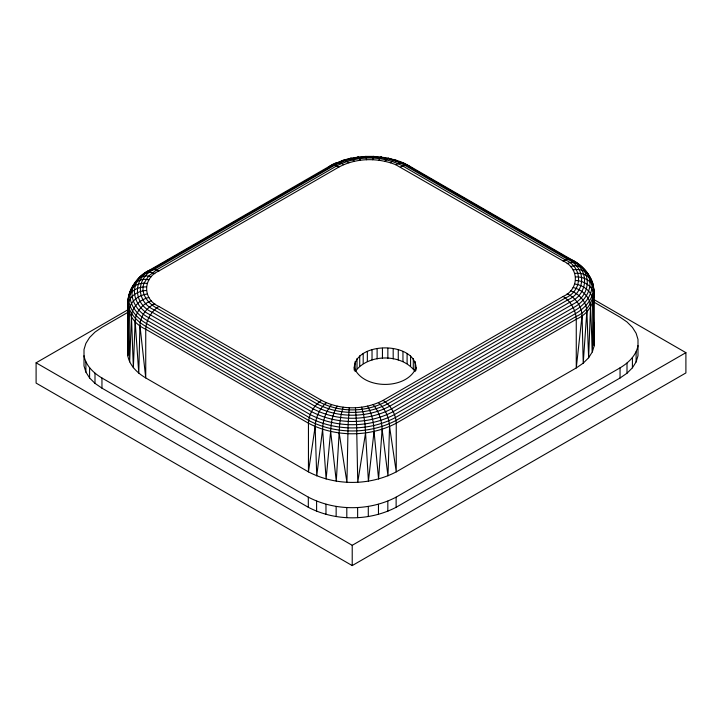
<?xml version="1.0" encoding="UTF-8"?>
<svg xmlns="http://www.w3.org/2000/svg" width="722" height="722" viewBox="0 0 722 722"><rect width="100%" height="100%" fill="white"/><g stroke="black" fill="none" stroke-linecap="round" stroke-linejoin="round"><path stroke-width="1.08" d="M360.413 160.257L358.428 157.044L350.278 158.344L343.085 160.248L330.45 165.699L148.813 270.57C125.502 282.51 118.137 316.633 145.736 329.268L308.447 423.209C335.288 437.297 369.42 437.297 396.252 423.209L576.264 319.277C603.863 306.642 596.498 272.519 573.187 260.579L408.851 165.699L401.279 162.423L395.692 164.688C377.651 157.477 356.19 157.838 338.916 167.035L158.903 270.967C142.577 278.006 142.577 299.404 158.903 306.453L321.615 400.394C340.405 410.258 364.294 410.258 383.084 400.394L563.097 296.462C579.423 289.414 579.423 268.024 563.097 260.976L395.692 164.688M574.829 284.053C583.71 285.145 592.744 292.067 593.033 301.552L592.338 351.876L588.638 357.751L583.223 363.157L576.264 367.949L396.252 471.872C369.384 485.924 335.315 485.924 308.447 471.872L145.736 377.931C137.397 372.967 129.608 365.639 127.785 355.711L127.704 306.471C126.901 294.359 133.507 275.75 148.912 279.937M147.171 294.044C138.29 295.136 129.256 302.058 128.967 311.534L127.785 355.711L128.155 332.851M337.165 406.161C332.779 413.796 330.938 422.713 330.649 431.449L336.281 481.15L339.683 423.877L341.136 414.464L343.112 407.172M154.842 303.745C146.575 307.626 140.312 316.164 139.933 325.396L138.777 373.148L135.14 321.091C135.51 311.733 142.839 303.655 151.494 300.731M378.4 402.741C385.25 408.598 389.194 417.614 389.564 426.558L387.967 475.888L382.109 429.319C381.767 420.502 378.933 411.477 373.184 404.672M573.087 287.491C581.923 289.477 590.199 297.004 590.542 306.453L588.638 357.751L586.86 311.11C586.49 301.751 579.161 293.664 570.506 290.749M148.912 297.473C140.077 299.468 131.801 306.994 131.458 316.444L129.662 361.866L128.967 311.534M135.14 321.091L133.362 367.733L131.458 316.444M326.308 402.741C319.449 408.598 315.514 417.614 315.144 426.558L316.732 475.888L322.59 429.319C322.933 420.502 325.766 411.477 331.524 404.672M586.86 311.11L583.223 363.157L582.067 315.415C581.688 306.173 575.425 297.644 567.158 293.755M382.109 429.319L378.59 479.02L374.05 431.449C373.761 422.713 371.92 413.796 367.543 406.161M330.649 431.449L326.109 479.02L322.59 429.319M129.058 295.424C131.684 285.569 146.476 263.819 158.903 270.967M349.249 407.677L348.103 424.572L346.939 482.242L339.15 432.884M582.067 315.415L576.264 367.949L576.264 319.277C575.885 310.189 570.777 301.336 563.097 296.462M374.05 431.449L368.419 481.15L365.016 423.877L363.572 414.464L361.587 407.172M372.751 159.752L373.608 156.412L373.77 156.963L365.531 156.963L365.693 156.412L373.608 156.412M315.144 426.558L308.447 471.872L308.447 423.209C308.826 414.121 313.935 405.268 321.615 400.394M365.549 432.884L357.76 482.242L356.605 424.572L355.45 407.677M128.967 296.3L127.704 301.354L127.785 349.457M416.08 370.169C418.218 340.468 352.083 340.468 354.222 370.169M416.08 367.66C407.307 389.988 362.995 389.988 354.222 367.66M84.005 355.784C85.837 365.711 93.625 373.039 101.955 378.012L308.312 497.151C335.188 511.194 369.258 511.194 396.125 497.151L620.045 367.868C628.375 362.904 636.163 355.576 637.995 345.648M128.245 312.139L101.955 327.31L94.997 332.102L89.591 337.508L85.891 343.383L84.005 349.538L84.005 365.928L85.891 372.083L89.591 377.949L94.997 383.364L101.955 388.147L308.312 507.286C335.188 521.338 369.258 521.338 396.125 507.286L620.045 378.012L627.003 373.22L632.409 367.814L636.109 361.939L637.995 355.784L637.995 339.394L636.109 333.248L632.409 327.373L627.003 321.958L620.045 317.175L593.764 302.004M378.888 160.257L380.241 157.576L381.433 157.062L381.92 157.64L379.88 157.468M135.546 282.492C126.458 295.37 136.296 311.642 148.813 317.707L311.525 411.648C336.479 424.753 368.22 424.753 393.174 411.648L573.187 307.725C585.704 301.652 595.542 285.38 586.454 272.501C582.726 269.532 577.636 268.999 573.087 269.947M136.124 281.842C139.915 275.741 147.36 269.559 154.842 273.665M415.132 361.46L415.132 371.595C402.091 353.428 368.211 353.428 355.161 371.595L355.161 361.46M384.835 161.268L388.093 158.262C396.369 160.058 405.241 162.549 411.793 168.055M366.09 156.999L365.883 156.421L357.868 157.062L357.381 157.64L366.09 156.999L366.55 159.752M147.496 271.977L148.813 270.57M327.508 168.055C331.66 164.481 338.546 159.86 343.6 164.688M390.476 162.757C392.109 160.961 395.096 158.939 397.317 160.952L389.826 158.975M158.903 306.453C151.223 311.326 146.115 320.171 145.736 329.268L145.736 377.931L139.933 325.396M152.315 269.198C132.487 277.753 132.487 303.736 152.315 312.292L315.027 406.233C337.842 418.209 366.857 418.209 389.672 406.233L569.685 302.301C589.513 293.746 589.513 267.772 569.685 259.207L567.6 259.288L563.097 260.976M151.385 269.73L338.022 162.423M594.188 299.711L685.9 352.661L685.9 372.94L352.219 565.588L36.1 383.084L36.1 362.805L127.812 309.846M36.1 362.805L352.219 545.309L685.9 352.661M400.385 167.035L404.889 165.347L406.973 165.266L571.58 260.308M335.053 163.524L351.208 158.262L354.457 161.268M567.158 263.683C574.64 259.568 582.085 265.75 585.876 271.86L584.306 270.452M349.475 158.975L341.984 160.952L344.358 160.067L348.816 162.757M570.506 266.689C579.152 263.133 587.257 270.1 590.009 278.015M330.45 165.699L334.412 165.347L338.916 167.035M352.435 158.479L354.412 158.145M359.06 157.576L345.766 160.437L334.412 165.347L154.4 269.279C135.682 277.356 135.682 301.886 154.4 309.973L317.111 403.914C338.654 415.222 366.045 415.222 387.588 403.914L567.6 299.982C586.318 291.905 586.318 267.375 567.6 259.288L404.889 165.347C395.232 159.95 384.185 157.549 373.202 156.999M146.286 290.497C138.335 290.795 129.906 295.686 127.984 303.818C129.482 313.962 137.478 321.534 145.934 326.506L308.646 420.448C335.36 434.473 369.339 434.473 396.053 420.448L576.066 316.516C593.322 309.215 600.036 286.174 586.454 272.501M350.278 158.344L351.208 158.262M574.829 273.385C580.56 272.681 586.923 274.306 590.596 279.008C595.605 292.004 585.524 304.774 574.504 310.65L394.492 414.581C368.734 428.101 335.974 428.101 310.207 414.581L147.496 320.64C136.476 314.765 126.395 301.986 131.404 288.999C135.077 284.297 141.44 282.663 147.171 283.376M357.868 157.062L358.428 157.044M146.286 286.914C139.409 286.625 131.891 289.721 128.823 296.2C127.514 308.204 136.801 318.077 146.53 323.6L309.242 417.542C335.595 431.377 369.104 431.377 395.457 417.542L575.47 313.619C585.199 308.086 594.486 298.222 593.177 286.219C590.109 279.73 582.591 276.634 575.714 276.932M373.418 156.421L381.433 157.062M575.714 280.506C584.477 280.732 594.08 287.04 594.296 296.489M380.864 157.044L389.023 158.344M384.889 158.145L386.866 158.479M401.279 162.423L404.248 163.524L388.093 158.262M569.685 259.207C592.13 267.059 593.43 295.045 571.562 304.91L391.55 408.842C367.588 421.413 337.111 421.413 313.149 408.842L150.438 314.9C136.115 308.637 127.993 288.629 140.98 276.923L145.898 275.831L151.494 276.679M577.284 263.846L573.187 260.579M383.084 400.394C390.764 405.268 395.873 414.121 396.252 423.209L396.252 471.872L389.564 426.558M580.073 265.705L581.174 267.627M590.271 278.818L592.762 283.701L592.942 285.443M593.033 286.309L594.296 291.372L594.215 345.721L592.338 351.876L590.542 306.453M593.033 301.552L594.215 345.721L593.845 322.86M636.109 351.804L636.109 361.939M632.409 357.67L632.409 367.814M627.003 363.085L627.003 373.22M620.045 367.868L620.045 378.012M413.282 358.518L413.282 368.662M410.583 355.811L410.583 365.955M407.1 353.419L407.1 363.563M402.957 351.415L402.957 361.551M398.264 349.854L398.264 359.989M396.125 497.151L396.125 507.286M393.183 348.78L393.183 358.924M387.849 348.239L387.849 358.383M387.831 501.167L387.831 511.302M382.443 348.239L382.443 358.383M378.463 504.29L378.463 514.425M377.11 348.78L377.11 358.924M372.029 349.854L372.029 359.989M368.292 506.429L368.292 516.564M367.345 351.415L367.345 361.551M363.193 353.419L363.193 363.563M359.718 355.811L359.718 365.955M357.634 507.512L357.634 517.647M357.011 358.518L357.011 368.662M352.219 545.309L352.219 565.588M346.804 507.512L346.804 517.647M336.145 506.429L336.145 516.564M325.974 504.29L325.974 514.425M316.606 501.167L316.606 511.302M308.312 497.151L308.312 507.286M101.955 378.012L101.955 388.147M94.997 373.22L94.997 383.364M89.591 367.814L89.591 377.949M85.891 361.939L85.891 372.083M144.003 283.204C140.086 293.385 147.983 303.402 156.62 308.005L319.332 401.946C339.511 412.542 365.188 412.542 385.368 401.946L565.38 298.015C582.925 290.443 582.925 267.456 565.38 259.884L402.668 165.943C382.489 155.347 356.812 155.347 336.632 165.943L156.62 269.875L148.651 276.012L144.003 283.204"/></g></svg>
